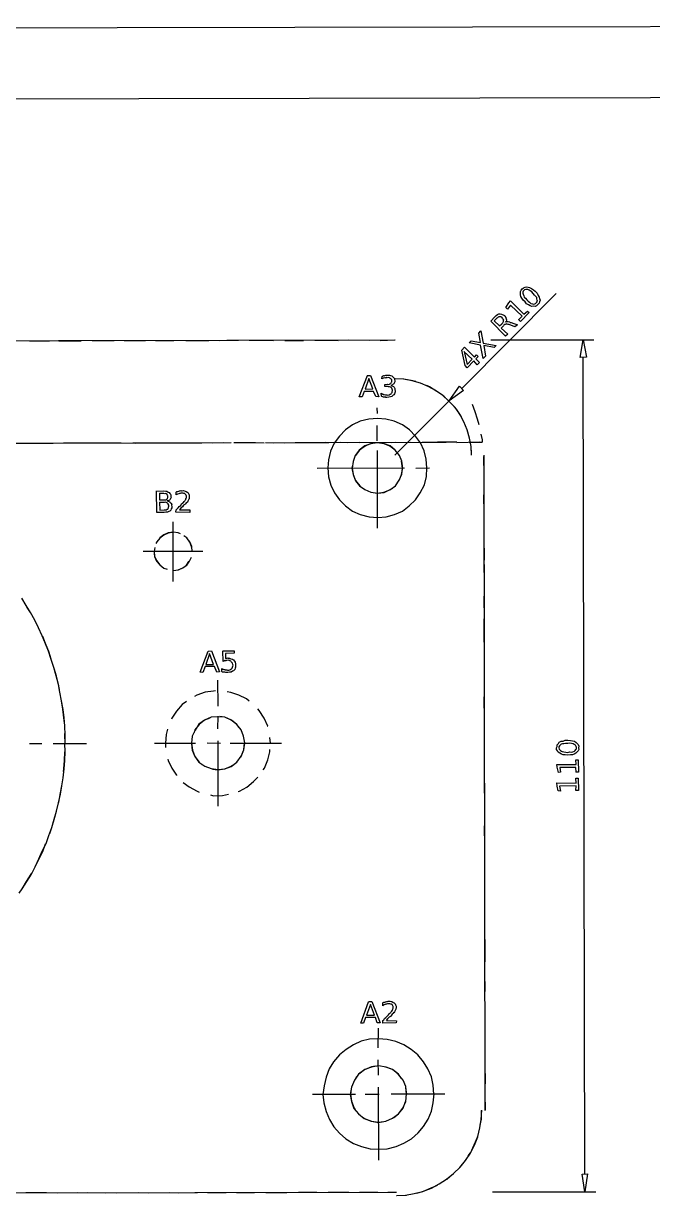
# Model space of a CAD drawing. Header units: millimetres. Extents: x 0 to 500, y -1 to 330.
# Drawn here: x 161.5 to 250, y 165.2 to 330.4 of the extents above; entities that cross this region are included whole.
import ezdxf

# ---------------------------------------------------------------- set-up
doc = ezdxf.new("R2010")
doc.units = ezdxf.units.MM

msp = doc.modelspace()

# ---------------------------------------------------------------- linework, layer by layer
for points in [[(0.29, -0.51), (500.33, 0.45), (499.69, 330.45), (-0.32, 329.51)], [(10.33, 9.51), (490.29, 10.46), (489.73, 320.47), (9.67, 319.52)], [(239.83, 283.43), (240.27, 285.92), (240.71, 283.45)], [(223.43, 278.77), (221.4, 277.3), (222.86, 279.39)], [(218.28, 267.87), (218.18, 269.11), (217.9, 270.3), (217.37, 271.41), (216.66, 272.35), (215.81, 273.25), (214.81, 273.95), (213.66, 274.47), (212.51, 274.73), (211.32, 274.83), (210.09, 274.75), (208.87, 274.45), (207.81, 273.93), (206.83, 273.23), (205.96, 272.37), (205.21, 271.35), (204.72, 270.23), (204.42, 269.04), (204.34, 267.88), (204.4, 266.64), (204.76, 265.46), (205.29, 264.35), (205.96, 263.38), (206.83, 262.53), (207.81, 261.81), (208.9, 261.31), (210.13, 260.98), (211.34, 260.9), (212.55, 260.99), (213.73, 261.31), (214.83, 261.81), (215.79, 262.53), (216.67, 263.37), (217.33, 264.38), (217.91, 265.51), (218.19, 266.65), (218.27, 267.9)], [(214.86, 267.86), (214.74, 268.83), (214.4, 269.64), (213.78, 270.38), (213.07, 270.94), (212.24, 271.27), (211.27, 271.42), (210.38, 271.28), (209.54, 270.98), (208.76, 270.39), (208.19, 269.65), (207.9, 268.78), (207.74, 267.85), (207.9, 266.96), (208.24, 266.06), (208.78, 265.37), (209.55, 264.82), (210.36, 264.45), (211.31, 264.34), (212.19, 264.48), (213.05, 264.79), (213.83, 265.34), (214.37, 266.14), (214.76, 266.99), (214.83, 267.86)], [(192.65, 229.16), (192.48, 230.12), (192.13, 231.03), (191.53, 231.76), (190.77, 232.38), (189.84, 232.77), (188.88, 232.86), (187.92, 232.77), (186.99, 232.37), (186.18, 231.81), (185.65, 230.98), (185.23, 230.12), (185.13, 229.13), (185.27, 228.16), (185.64, 227.25), (186.2, 226.46), (187.01, 225.9), (187.91, 225.54), (188.92, 225.4), (189.82, 225.5), (190.73, 225.86), (191.53, 226.45), (192.15, 227.28), (192.5, 228.19), (192.65, 229.13)], [(219.26, 179.71), (219.17, 180.96), (218.9, 182.17), (218.42, 183.27), (217.77, 184.29), (216.97, 185.25), (216.06, 186.01), (215.01, 186.65), (213.9, 187.15), (212.69, 187.41), (211.46, 187.49), (210.21, 187.44), (209.03, 187.16), (207.92, 186.68), (206.89, 186), (205.96, 185.26), (205.14, 184.26), (204.53, 183.28), (204.08, 182.1), (203.79, 180.9), (203.64, 179.68), (203.78, 178.49), (204.08, 177.29), (204.55, 176.14), (205.16, 175.1), (205.95, 174.23), (206.88, 173.41), (207.94, 172.78), (209.08, 172.33), (210.3, 172.02), (211.48, 171.96), (212.68, 172.04), (213.93, 172.34), (215.04, 172.81), (216.08, 173.43), (217.02, 174.25), (217.81, 175.16), (218.45, 176.19), (218.92, 177.33), (219.15, 178.49), (219.29, 179.75)], [(215.41, 179.72), (215.31, 180.78), (214.93, 181.7), (214.23, 182.55), (213.41, 183.19), (212.52, 183.53), (211.45, 183.7), (210.45, 183.53), (209.52, 183.17), (208.64, 182.53), (208.07, 181.68), (207.66, 180.72), (207.49, 179.69), (207.66, 178.7), (208.01, 177.71), (208.65, 176.93), (209.46, 176.29), (210.43, 175.91), (211.47, 175.74), (212.49, 175.92), (213.43, 176.33), (214.28, 176.96), (214.9, 177.75), (215.32, 178.68), (215.4, 179.76)], [(240.88, 168.5), (240.48, 165.98), (240.1, 168.47)]]:
    msp.add_lwpolyline(points, close=True)
for points in [[(231.64, 293.06), (231.87, 293.25), (232.09, 293.33), (232.3, 293.36), (232.5, 293.32), (232.71, 293.29), (232.99, 293.14), (233.26, 292.97), (233.49, 292.74), (233.78, 292.49), (233.9, 292.17), (234.04, 291.93), (234.13, 291.74), (234.19, 291.49), (234.12, 291.26), (234.04, 291.07), (233.87, 290.9), (233.68, 290.72), (233.52, 290.62), (233.29, 290.64), (233.02, 290.6), (232.78, 290.72), (232.58, 290.85), (232.29, 290.99), (232.07, 291.27), (231.79, 291.49), (231.63, 291.79), (231.46, 292), (231.42, 292.26), (231.42, 292.5), (231.44, 292.7), (231.52, 292.89), (231.65, 293.1)], [(231.92, 292.85), (231.82, 292.76), (231.78, 292.64), (231.76, 292.49), (231.79, 292.32), (231.88, 292.11), (231.97, 291.93), (232.13, 291.77), (232.32, 291.54), (232.52, 291.34), (232.72, 291.2), (232.91, 291.04), (233.1, 290.98), (233.28, 290.95), (233.43, 290.99), (233.56, 291.01), (233.64, 291.12), (233.71, 291.22), (233.82, 291.34), (233.78, 291.48), (233.75, 291.7), (233.71, 291.87), (233.59, 292.02), (233.41, 292.19), (233.23, 292.42), (233.03, 292.67), (232.78, 292.79), (232.65, 292.89), (232.48, 293), (232.29, 292.99), (232.18, 292.98), (232.02, 292.94), (231.92, 292.84)], [(223.17, 279.08), (236.43, 292.41)], [(231.17, 288.72), (231.68, 289.24), (230.04, 290.81), (229.6, 290.25), (229.36, 290.48), (229.78, 291.12), (230.04, 291.41), (231.9, 289.52), (232.42, 289.96), (232.64, 289.75), (231.42, 288.51), (231.16, 288.75)], [(229.32, 288.42), (229.37, 288.47), (229.5, 288.46), (229.55, 288.49), (229.68, 288.49), (229.72, 288.47), (229.87, 288.46), (229.97, 288.37), (230.13, 288.37), (230.99, 288.03), (230.64, 287.73), (229.84, 288.05), (229.68, 288.08), (229.58, 288.1), (229.43, 288.14), (229.4, 288.09), (229.32, 288.1), (229.21, 288.06), (229.1, 287.99), (229.06, 287.89), (228.73, 287.57), (229.63, 286.69), (229.31, 286.44), (227.24, 288.56), (227.83, 289.16), (228.02, 289.33), (228.18, 289.49), (228.37, 289.55), (228.56, 289.56), (228.75, 289.54), (228.84, 289.48), (229.01, 289.45), (229.17, 289.32), (229.24, 289.22), (229.35, 289.07), (229.37, 288.99), (229.41, 288.86), (229.46, 288.74), (229.45, 288.66), (229.4, 288.49), (229.37, 288.44)], [(227.75, 288.58), (228.48, 287.86), (228.82, 288.18), (228.94, 288.32), (228.98, 288.39), (229.04, 288.48), (229.04, 288.61), (229.07, 288.68), (229, 288.82), (228.97, 288.89), (228.88, 288.98), (228.82, 289.09), (228.66, 289.14), (228.62, 289.16), (228.51, 289.14), (228.37, 289.13), (228.31, 289.12), (228.2, 289.03), (228.12, 288.95), (227.71, 288.59)], [(224.2, 285.5), (224.49, 285.79), (225.83, 285.55), (225.55, 286.84), (225.85, 287.2), (226.17, 285.45), (228.01, 285.1), (227.71, 284.83), (226.26, 285.13), (226.53, 283.61), (226.2, 283.28), (225.81, 285.14), (224.22, 285.49)], [(71.8, 285.63), (213.77, 285.9)], [(162.37, 285.78), (165.15, 285.78)], [(166.49, 285.79), (169.64, 285.77)], [(171.24, 285.78), (174.27, 285.82)], [(175.68, 285.81), (178.7, 285.81)], [(180.09, 285.81), (182.65, 285.82)], [(184.35, 285.82), (187.58, 285.8)], [(189.12, 285.83), (191.77, 285.85)], [(193.28, 285.87), (196.69, 285.82)], [(198.28, 285.84), (200.92, 285.84)], [(202.48, 285.88), (205.79, 285.83)], [(207.3, 285.89), (210.21, 285.85)], [(211.68, 285.84), (213.79, 285.9)], [(223.2, 284.46), (223.55, 284.87), (224.95, 283.45), (225.24, 283.78), (225.47, 283.55), (225.15, 283.25), (225.68, 282.72), (225.36, 282.41), (224.88, 282.97), (223.94, 281.98), (223.64, 282.28), (223.19, 284.47)], [(223.53, 284.28), (223.95, 282.43), (224.62, 283.18), (223.48, 284.28)], [(227.26, 285.91), (241.75, 285.92)], [(240.49, 168.51), (240.25, 283.43)], [(209.87, 280.87), (210.35, 280.87), (211.52, 277.87), (211.08, 277.91), (210.77, 278.62), (209.42, 278.65), (209.14, 277.88), (208.76, 277.89), (209.91, 280.88)], [(210.09, 280.47), (209.59, 278.95), (210.67, 278.99), (210.12, 280.46)], [(213.19, 279.48), (213.34, 279.45), (213.47, 279.41), (213.56, 279.35), (213.66, 279.27), (213.71, 279.15), (213.75, 279.05), (213.77, 278.87), (213.8, 278.78), (213.82, 278.57), (213.72, 278.33), (213.63, 278.17), (213.52, 278.1), (213.34, 277.94), (213.15, 277.9), (212.93, 277.82), (212.62, 277.79), (212.52, 277.81), (212.48, 277.81), (212.35, 277.87), (212.29, 277.85), (212.17, 277.85), (212.08, 277.9), (211.94, 277.95), (211.86, 278), (211.84, 278.38), (211.92, 278.34), (212.03, 278.24), (212.11, 278.26), (212.22, 278.19), (212.29, 278.22), (212.43, 278.17), (212.5, 278.17), (212.61, 278.16), (212.79, 278.14), (212.95, 278.17), (213.1, 278.25), (213.22, 278.29), (213.3, 278.4), (213.38, 278.49), (213.38, 278.62), (213.43, 278.73), (213.41, 278.84), (213.39, 278.96), (213.32, 279.11), (213.23, 279.19), (213.15, 279.24), (212.99, 279.29), (212.85, 279.3), (212.72, 279.32), (212.37, 279.33), (212.36, 279.63), (212.73, 279.66), (212.87, 279.64), (213.01, 279.67), (213.06, 279.7), (213.2, 279.75), (213.25, 279.84), (213.27, 279.94), (213.34, 280), (213.34, 280.15), (213.31, 280.2), (213.33, 280.33), (213.24, 280.39), (213.15, 280.48), (213.05, 280.5), (213.01, 280.57), (212.84, 280.6), (212.68, 280.56), (212.6, 280.6), (212.52, 280.58), (212.46, 280.55), (212.36, 280.53), (212.24, 280.54), (212.12, 280.52), (212.06, 280.48), (211.92, 280.41), (211.96, 280.77), (212.02, 280.8), (212.15, 280.87), (212.25, 280.86), (212.33, 280.89), (212.47, 280.93), (212.56, 280.95), (212.62, 280.91), (212.74, 280.92), (212.99, 280.95), (213.14, 280.88), (213.34, 280.84), (213.47, 280.72), (213.58, 280.59), (213.69, 280.46), (213.71, 280.33), (213.76, 280.16), (213.77, 280.01), (213.7, 279.91), (213.67, 279.82), (213.6, 279.73), (213.51, 279.68), (213.43, 279.57), (213.31, 279.53), (213.2, 279.48)], [(216.7, 280.03), (216.28, 280.12), (215.04, 280.39), (213.79, 280.42)], [(224.55, 269.72), (224.5, 270.91), (224.25, 272.09), (223.95, 273.25), (223.45, 274.38), (222.89, 275.44), (222.22, 276.39), (221.37, 277.26), (220.48, 278.1), (219.48, 278.76), (218.43, 279.36), (217.35, 279.8), (216.17, 280.16), (214.98, 280.38), (213.81, 280.42)], [(220.88, 277.76), (220.67, 277.96), (219.67, 278.65), (218.63, 279.3), (218.25, 279.49)], [(211.3, 275.53), (211.28, 276.34)], [(213.77, 269.67), (221.37, 277.29)], [(223.12, 275.09), (222.42, 276.15), (222.11, 276.51)], [(224.62, 276.87), (225.02, 275.82), (225.33, 274.78), (225.55, 273.98)], [(211.29, 271.67), (211.28, 273.85)], [(160.24, 271.35), (163.53, 271.37)], [(162.39, 271.36), (165.67, 271.36)], [(165.19, 271.36), (168.08, 271.42)], [(167.15, 271.39), (170.49, 271.42)], [(169.71, 271.39), (172.76, 271.41)], [(171.82, 271.42), (175.26, 271.43)], [(174.13, 271.43), (177.28, 271.38)], [(176.88, 271.4), (180.14, 271.39)], [(178.71, 271.39), (181.71, 271.42)], [(181.63, 271.43), (184.96, 271.41)], [(183.27, 271.41), (186.62, 271.4)], [(186.31, 271.4), (189.72, 271.45)], [(188.09, 271.42), (190.75, 271.45)], [(191.11, 271.44), (194.17, 271.47)], [(192.45, 271.45), (195.39, 271.43)], [(195.56, 271.45), (198.19, 271.42)], [(196.69, 271.42), (199.71, 271.44)], [(199.78, 271.47), (202.39, 271.46)], [(201.17, 271.48), (204.48, 271.47)], [(203.94, 271.49), (207.1, 271.45)], [(206.14, 271.5), (208.85, 271.44)], [(210.29, 271.28), (209.56, 270.94), (208.79, 270.4), (208.22, 269.64)], [(208.74, 271.49), (211.79, 271.46)], [(210.47, 271.44), (213.79, 271.49)], [(213.97, 270.14), (213.78, 270.38), (213.1, 270.98), (212.18, 271.31), (211.59, 271.4)], [(213.3, 271.48), (215.97, 271.51)], [(215.48, 271.48), (218.08, 271.52)], [(217.59, 271.5), (220.97, 271.49)], [(219.78, 271.53), (222.47, 271.53)], [(222.46, 271.47), (225.65, 271.53)], [(224.19, 271.51), (226.03, 271.51)], [(225.87, 272.62), (226.02, 271.85), (226.04, 271.63), (226.05, 271.51)], [(211.32, 259.38), (211.3, 270.34)], [(224.53, 269.68), (224.54, 269.97), (224.54, 270.23), (224.55, 270.37)], [(226.3, 266.88), (226.29, 269.49)], [(226.45, 177.42), (226.31, 269.69)], [(202.84, 267.83), (215.13, 267.87)], [(207.76, 268.13), (207.72, 267.84), (207.9, 266.97), (208.21, 266.13), (208.83, 265.38), (208.89, 265.29)], [(214.41, 266.19), (214.7, 266.94), (214.86, 267.89)], [(214.84, 267.85), (214.7, 268.83), (214.72, 268.85)], [(216.69, 267.86), (218.65, 267.88)], [(180.24, 264.61), (181.28, 264.65), (181.53, 264.59), (181.69, 264.6), (181.86, 264.48), (182, 264.41), (182.12, 264.3), (182.19, 264.17), (182.22, 264.03), (182.22, 263.85), (182.27, 263.74), (182.25, 263.66), (182.2, 263.56), (182.14, 263.41), (182.07, 263.36), (181.98, 263.31), (181.83, 263.25), (181.72, 263.27), (181.89, 263.19), (182.04, 263.15), (182.09, 263.05), (182.22, 262.95), (182.28, 262.87), (182.37, 262.73), (182.35, 262.64), (182.39, 262.47), (182.39, 262.27), (182.29, 262.11), (182.23, 261.94), (182.12, 261.81), (181.97, 261.74), (181.79, 261.65), (181.55, 261.66), (181.32, 261.59), (180.25, 261.58), (180.23, 264.63)], [(183.45, 261.99), (184.9, 261.97), (184.91, 261.61), (182.94, 261.65), (182.97, 261.97), (183.07, 262.06), (183.27, 262.26), (183.42, 262.45), (183.63, 262.61), (183.76, 262.81), (183.92, 262.97), (184.02, 263.02), (184.13, 263.15), (184.22, 263.25), (184.24, 263.34), (184.33, 263.42), (184.36, 263.48), (184.37, 263.58), (184.46, 263.68), (184.46, 263.76), (184.44, 263.81), (184.43, 263.92), (184.4, 264.04), (184.35, 264.08), (184.28, 264.17), (184.22, 264.27), (184.07, 264.29), (184, 264.33), (183.84, 264.31), (183.77, 264.32), (183.66, 264.32), (183.57, 264.29), (183.48, 264.27), (183.36, 264.24), (183.2, 264.18), (183.09, 264.12), (182.97, 264.09), (183, 264.48), (183.08, 264.55), (183.24, 264.56), (183.35, 264.62), (183.44, 264.66), (183.55, 264.63), (183.68, 264.69), (183.74, 264.65), (183.84, 264.66), (184.02, 264.69), (184.24, 264.6), (184.4, 264.54), (184.61, 264.41), (184.69, 264.35), (184.77, 264.17), (184.83, 264.04), (184.84, 263.84), (184.84, 263.76), (184.83, 263.66), (184.83, 263.54), (184.76, 263.47), (184.72, 263.4), (184.66, 263.27), (184.61, 263.18), (184.57, 263.06), (184.48, 263.02), (184.42, 262.98), (184.32, 262.84), (184.22, 262.75), (184.04, 262.63), (183.89, 262.38), (183.66, 262.19), (183.48, 261.96)], [(210.28, 264.49), (210.37, 264.46), (211.34, 264.33), (212.26, 264.43), (213.11, 264.83), (213.45, 265.05)], [(226.29, 262.84), (226.31, 265.46)], [(180.65, 264.31), (180.66, 263.38), (181.25, 263.4), (181.4, 263.37), (181.54, 263.38), (181.62, 263.45), (181.7, 263.48), (181.79, 263.57), (181.79, 263.62), (181.84, 263.72), (181.83, 263.84), (181.81, 263.97), (181.77, 264.01), (181.74, 264.14), (181.71, 264.2), (181.64, 264.23), (181.49, 264.29), (181.38, 264.25), (181.26, 264.28), (180.63, 264.28)], [(180.64, 263.04), (180.68, 261.93), (181.29, 261.96), (181.49, 261.96), (181.58, 261.97), (181.72, 262.06), (181.81, 262.06), (181.87, 262.17), (181.93, 262.24), (181.93, 262.37), (181.98, 262.49), (181.94, 262.64), (181.87, 262.77), (181.86, 262.83), (181.78, 262.9), (181.7, 262.95), (181.58, 263), (181.43, 263.05), (181.29, 263.02), (180.63, 263.03)], [(226.31, 257.95), (226.32, 261.26)], [(182.56, 251.9), (182.56, 260.28)], [(182.46, 258.81), (181.85, 258.69), (181.25, 258.42), (180.7, 258.01), (180.26, 257.47), (180.15, 257.26)], [(183.59, 258.58), (183.29, 258.74), (182.58, 258.83), (181.87, 258.75), (181.25, 258.46), (180.71, 258.05)], [(185.3, 256.13), (185.17, 256.8), (184.91, 257.44), (184.47, 258.02), (184.06, 258.34)], [(180, 256.67), (179.89, 256.1), (179.95, 255.42), (180.26, 254.8), (180.71, 254.22), (180.99, 253.99)], [(185.23, 256.14), (185.18, 256.83), (184.93, 257.49), (184.74, 257.69)], [(226.33, 253.16), (226.35, 256.57)], [(178.36, 256.14), (186.73, 256.16)], [(179.91, 255.85), (179.95, 255.4), (180.24, 254.75), (180.69, 254.25), (181.24, 253.78), (181.72, 253.62)], [(182.49, 253.45), (182.59, 253.42), (183.28, 253.51), (183.94, 253.83), (184.45, 254.21), (184.79, 254.69)], [(182.96, 253.5), (183.3, 253.53), (183.95, 253.8), (184.51, 254.21), (184.89, 254.76), (185.14, 255.33)], [(226.32, 248.17), (226.36, 251.51)], [(161.34, 208.63), (161.99, 209.64), (162.62, 210.69), (163.17, 211.74), (163.67, 212.83), (164.16, 213.91), (164.69, 214.99), (165.09, 216.15), (165.48, 217.25), (165.85, 218.39), (166.14, 219.57), (166.44, 220.71), (166.7, 221.93), (166.9, 223.13), (167.09, 224.27), (167.22, 225.5), (167.34, 226.67), (167.36, 227.91), (167.35, 229.06), (167.39, 229.07), (167.36, 230.32), (167.31, 231.5), (167.22, 232.68), (167.08, 233.86), (166.86, 235.07), (166.64, 236.29), (166.42, 237.41), (166.12, 238.6), (165.78, 239.79), (165.43, 240.92), (165.02, 242.06), (164.6, 243.13), (164.14, 244.23), (163.61, 245.37), (163.11, 246.43), (162.49, 247.51), (161.89, 248.53), (161.28, 249.56)], [(163.56, 245.48), (163.11, 246.46), (162.51, 247.52), (162.03, 248.24)], [(226.34, 243.37), (226.31, 246.65)], [(165.41, 240.95), (165.07, 242.04), (164.61, 243.18), (164.22, 244.15)], [(187.49, 242.1), (187.95, 242.14), (189.1, 239.15), (188.69, 239.14), (188.37, 239.9), (187.06, 239.9), (186.76, 239.1), (186.35, 239.13), (187.48, 242.1)], [(187.69, 241.71), (187.17, 240.21), (188.26, 240.22), (187.69, 241.75)], [(189.59, 242.15), (191.13, 242.12), (191.17, 241.8), (189.95, 241.77), (189.92, 241.04), (189.98, 241.06), (190.05, 241.1), (190.05, 241.06), (190.07, 241.09), (190.17, 241.09), (190.18, 241.11), (190.27, 241.12), (190.32, 241.09), (190.5, 241.09), (190.7, 241.02), (190.91, 240.96), (191.07, 240.86), (191.18, 240.68), (191.3, 240.52), (191.34, 240.3), (191.35, 240.12), (191.33, 239.85), (191.27, 239.68), (191.24, 239.5), (191.07, 239.33), (190.92, 239.26), (190.72, 239.12), (190.48, 239.12), (190.26, 239.07), (190.15, 239.08), (190.03, 239.09), (189.96, 239.06), (189.84, 239.12), (189.74, 239.13), (189.64, 239.14), (189.51, 239.14), (189.44, 239.24), (189.44, 239.62), (189.55, 239.55), (189.6, 239.53), (189.68, 239.51), (189.82, 239.5), (189.9, 239.44), (190.02, 239.45), (190.11, 239.43), (190.2, 239.41), (190.41, 239.41), (190.53, 239.45), (190.68, 239.55), (190.76, 239.6), (190.85, 239.68), (190.92, 239.81), (190.97, 239.97), (191, 240.13), (190.95, 240.22), (190.93, 240.39), (190.83, 240.5), (190.74, 240.58), (190.69, 240.69), (190.55, 240.72), (190.39, 240.8), (190.25, 240.75), (190.13, 240.81), (190.06, 240.77), (189.96, 240.74), (189.86, 240.72), (189.83, 240.75), (189.7, 240.68), (189.67, 240.66), (189.59, 240.61), (189.58, 242.15)], [(226.38, 239.01), (226.37, 242.04)], [(166.58, 236.67), (166.44, 237.42), (166.15, 238.58), (165.85, 239.63)], [(188.52, 236.48), (188.23, 236.47), (187.05, 236.29), (185.9, 235.89), (185.55, 235.72)], [(188.89, 234.36), (188.84, 237.99)], [(193.24, 235.04), (192.88, 235.36), (191.83, 235.89), (190.68, 236.27), (190.18, 236.37)], [(226.33, 234.08), (226.38, 237.33)], [(167.26, 231.97), (167.17, 232.7), (167.07, 233.92), (166.88, 235.08), (166.85, 235.16)], [(184.46, 234.99), (183.82, 234.55), (183.03, 233.63), (182.38, 232.64), (182.32, 232.53)], [(195.85, 231.5), (195.87, 231.53), (195.36, 232.64), (194.67, 233.72), (194.48, 233.94)], [(187.71, 232.66), (186.98, 232.37), (186.24, 231.77), (185.63, 231), (185.51, 230.65)], [(188.85, 231.15), (188.89, 232.95)], [(191.79, 231.39), (191.55, 231.78), (190.75, 232.37), (189.83, 232.77), (189.13, 232.89)], [(226.38, 229.85), (226.36, 232.48)], [(167.36, 229.11), (167.34, 230.31), (167.35, 230.5)], [(181.75, 231.11), (181.59, 230.33), (181.51, 229.13), (181.51, 228.5)], [(192.65, 229.16), (192.48, 230.12)], [(196.28, 229.12), (196.19, 229.93)], [(162.34, 229.07), (164.11, 229.07)], [(165.68, 229.08), (170.37, 229.08)], [(179.95, 229.13), (185.72, 229.12)], [(185.16, 229.05), (185.25, 228.13), (185.62, 227.24), (186.22, 226.47), (186.67, 226.08)], [(187.35, 229.16), (189.21, 229.14)], [(188.91, 220.25), (188.91, 229.44)], [(190.61, 229.11), (197.8, 229.14)], [(192.07, 227.14), (192.13, 227.24), (192.5, 228.17), (192.62, 229.17), (192.65, 229.16)], [(195.24, 225.38), (195.41, 225.62), (195.87, 226.77), (196.17, 227.92), (196.18, 228.24)], [(226.36, 225.19), (226.35, 228.34)], [(236.49, 228.48), (236.58, 228.68), (236.6, 228.9), (236.76, 229.07), (236.89, 229.26), (237.17, 229.39), (237.44, 229.42), (237.74, 229.53), (238.09, 229.55), (238.47, 229.5), (238.74, 229.47), (239.02, 229.4), (239.25, 229.23), (239.39, 229.08), (239.57, 228.94), (239.63, 228.73), (239.61, 228.48), (239.62, 228.23), (239.53, 228.04), (239.38, 227.88), (239.21, 227.74), (238.99, 227.6), (238.76, 227.51), (238.47, 227.47), (238.11, 227.46), (237.7, 227.48), (237.43, 227.48), (237.18, 227.56), (236.96, 227.72), (236.74, 227.86), (236.63, 228.06), (236.52, 228.22), (236.51, 228.47)], [(236.81, 228.45), (236.86, 228.3), (236.95, 228.18), (237.04, 228.08), (237.18, 228), (237.29, 227.94), (237.52, 227.89), (237.8, 227.86), (238.06, 227.82), (238.37, 227.89), (238.6, 227.87), (238.81, 227.92), (239.02, 227.99), (239.12, 228.08), (239.23, 228.24), (239.3, 228.34), (239.31, 228.51), (239.27, 228.66), (239.21, 228.74), (239.17, 228.84), (238.97, 228.96), (238.83, 229.03), (238.62, 229.09), (238.38, 229.13), (238.08, 229.09), (237.78, 229.1), (237.52, 229.05), (237.35, 229.05), (237.17, 228.98), (237.04, 228.88), (236.9, 228.76), (236.85, 228.61), (236.84, 228.47)], [(167.14, 225.13), (167.2, 225.52), (167.29, 226.69), (167.34, 227.88), (167.39, 228)], [(181.83, 226.88), (181.86, 226.71), (182.4, 225.61), (183.03, 224.61), (183.04, 224.57)], [(239.25, 225.05), (239.24, 225.71), (236.96, 225.72), (237.07, 225.04), (236.76, 225), (236.6, 225.74), (236.55, 226.11), (239.26, 226.14), (239.24, 226.76), (239.57, 226.8), (239.61, 225.04), (239.22, 225.04)], [(188.09, 225.46), (188.87, 225.39), (189.83, 225.52), (190.74, 225.89), (190.9, 226.01)], [(166.47, 220.78), (166.68, 221.92), (166.92, 223.11), (166.98, 223.7)], [(183.97, 223.59), (184.84, 222.96), (185.95, 222.38), (186.25, 222.24)], [(191.7, 222.32), (191.88, 222.38), (192.92, 222.92), (193.86, 223.71), (194.47, 224.35)], [(226.41, 220.52), (226.37, 223.55)], [(239.24, 222.46), (239.26, 223.13), (236.93, 223.08), (237.07, 222.36), (236.72, 222.4), (236.6, 223.08), (236.56, 223.54), (239.27, 223.48), (239.23, 224.18), (239.57, 224.19), (239.6, 222.48), (239.23, 222.45)], [(187.81, 221.86), (188.25, 221.73), (189.51, 221.75), (190.35, 221.93)], [(165.2, 216.42), (165.5, 217.27), (165.83, 218.44), (166.05, 219.24)], [(226.37, 216.08), (226.42, 218.95)], [(163.29, 212), (163.67, 212.81), (164.22, 213.88), (164.62, 214.95)], [(226.41, 211.82), (226.43, 214.6)], [(160.92, 208.02), (161.34, 208.63), (161.95, 209.65), (162.61, 210.67), (162.69, 210.84)], [(226.43, 207.28), (226.42, 210.44)], [(226.41, 202.95), (226.4, 205.63)], [(226.47, 198.34), (226.46, 201.5)], [(226.45, 194.19), (226.4, 197.02)], [(210.07, 192.74), (210.52, 192.74), (211.68, 189.74), (211.26, 189.74), (211.03, 190.52), (209.63, 190.51), (209.36, 189.7), (208.97, 189.71), (210.06, 192.71)], [(210.31, 192.36), (209.77, 190.84), (210.89, 190.83), (210.34, 192.32)], [(212.56, 190.08), (213.98, 190.04), (213.96, 189.76), (212.05, 189.72), (212.05, 190.1), (212.2, 190.18), (212.31, 190.38), (212.48, 190.51), (212.68, 190.68), (212.88, 190.9), (213, 191.05), (213.1, 191.12), (213.15, 191.23), (213.25, 191.31), (213.31, 191.42), (213.42, 191.55), (213.43, 191.58), (213.49, 191.68), (213.48, 191.73), (213.5, 191.81), (213.5, 191.9), (213.5, 192.04), (213.47, 192.13), (213.44, 192.23), (213.36, 192.28), (213.26, 192.37), (213.18, 192.39), (213.04, 192.45), (212.92, 192.42), (212.84, 192.44), (212.72, 192.41), (212.59, 192.38), (212.48, 192.4), (212.38, 192.32), (212.26, 192.3), (212.19, 192.27), (212.07, 192.17), (212.06, 192.57), (212.17, 192.66), (212.3, 192.64), (212.38, 192.72), (212.51, 192.73), (212.61, 192.77), (212.7, 192.74), (212.81, 192.81), (212.87, 192.81), (213.1, 192.8), (213.34, 192.75), (213.52, 192.64), (213.68, 192.58), (213.79, 192.44), (213.87, 192.3), (213.92, 192.09), (213.95, 191.95), (213.94, 191.81), (213.89, 191.73), (213.88, 191.69), (213.85, 191.6), (213.81, 191.49), (213.77, 191.42), (213.72, 191.29), (213.63, 191.16), (213.54, 191.15), (213.5, 191.05), (213.4, 190.97), (213.29, 190.82), (213.15, 190.66), (212.95, 190.54), (212.73, 190.34), (212.52, 190.08)], [(226.44, 189.98), (226.44, 192.66)], [(211.43, 186.23), (211.48, 189.02)], [(226.47, 185.76), (226.45, 188.55)], [(210.98, 183.64), (210.46, 183.55), (209.49, 183.14), (208.68, 182.53), (208.29, 182.06)], [(211.45, 182.38), (211.43, 184.57)], [(214.71, 181.92), (214.25, 182.51), (213.44, 183.19), (212.49, 183.54), (212.47, 183.57)], [(226.49, 181.16), (226.45, 184.19)], [(207.68, 180.8), (207.65, 180.77), (207.52, 179.71), (207.64, 178.73), (208.04, 177.75), (208.19, 177.58)], [(211.49, 170.43), (211.44, 180.7)], [(215.44, 179.71), (215.3, 180.61)], [(202.19, 179.72), (208.23, 179.72)], [(209.59, 179.72), (211.54, 179.73)], [(213.25, 179.76), (220.8, 179.77)], [(213.61, 176.41), (214.28, 176.96), (214.92, 177.74), (215.27, 178.7)], [(226.49, 177.47), (226.44, 179.82)], [(213.97, 165.43), (215.26, 165.51), (216.48, 165.73), (217.67, 166), (218.9, 166.48), (220, 167.08), (221.04, 167.74), (221.99, 168.55), (222.93, 169.43), (223.71, 170.4), (224.41, 171.43), (224.93, 172.6), (225.41, 173.75), (225.69, 174.96), (225.9, 176.17), (226, 177.46)], [(225.78, 175.34), (225.95, 176.19), (225.97, 177.42)], [(209.32, 176.44), (209.5, 176.28), (210.45, 175.93), (211.44, 175.79), (212.14, 175.85)], [(224.09, 171.04), (224.41, 171.48), (224.97, 172.54), (225.42, 173.73), (225.39, 173.81)], [(221.08, 167.71), (222.02, 168.56), (222.91, 169.39), (223.29, 169.88)], [(72.01, 165.67), (213.98, 165.93)], [(161.84, 165.85), (164.76, 165.86)], [(166.34, 165.84), (169.15, 165.85)], [(170.53, 165.87), (173.1, 165.82)], [(174.61, 165.82), (177.76, 165.88)], [(179.17, 165.83), (182, 165.86)], [(183.28, 165.84), (186, 165.85)], [(187.39, 165.85), (190.02, 165.89)], [(191.46, 165.89), (193.99, 165.87)], [(195.62, 165.88), (198.55, 165.89)], [(200.21, 165.93), (202.76, 165.9)], [(204.38, 165.91), (207.28, 165.94)], [(208.77, 165.92), (211.34, 165.93)], [(212.77, 165.9), (214, 165.94)], [(214.02, 165.45), (215.28, 165.51), (215.39, 165.5)], [(216.8, 165.78), (217.7, 166.02), (218.85, 166.51), (219.74, 166.92)], [(227.5, 165.96), (242.01, 165.95)]]:
    msp.add_lwpolyline(points)

doc.saveas('drawing.dxf')
